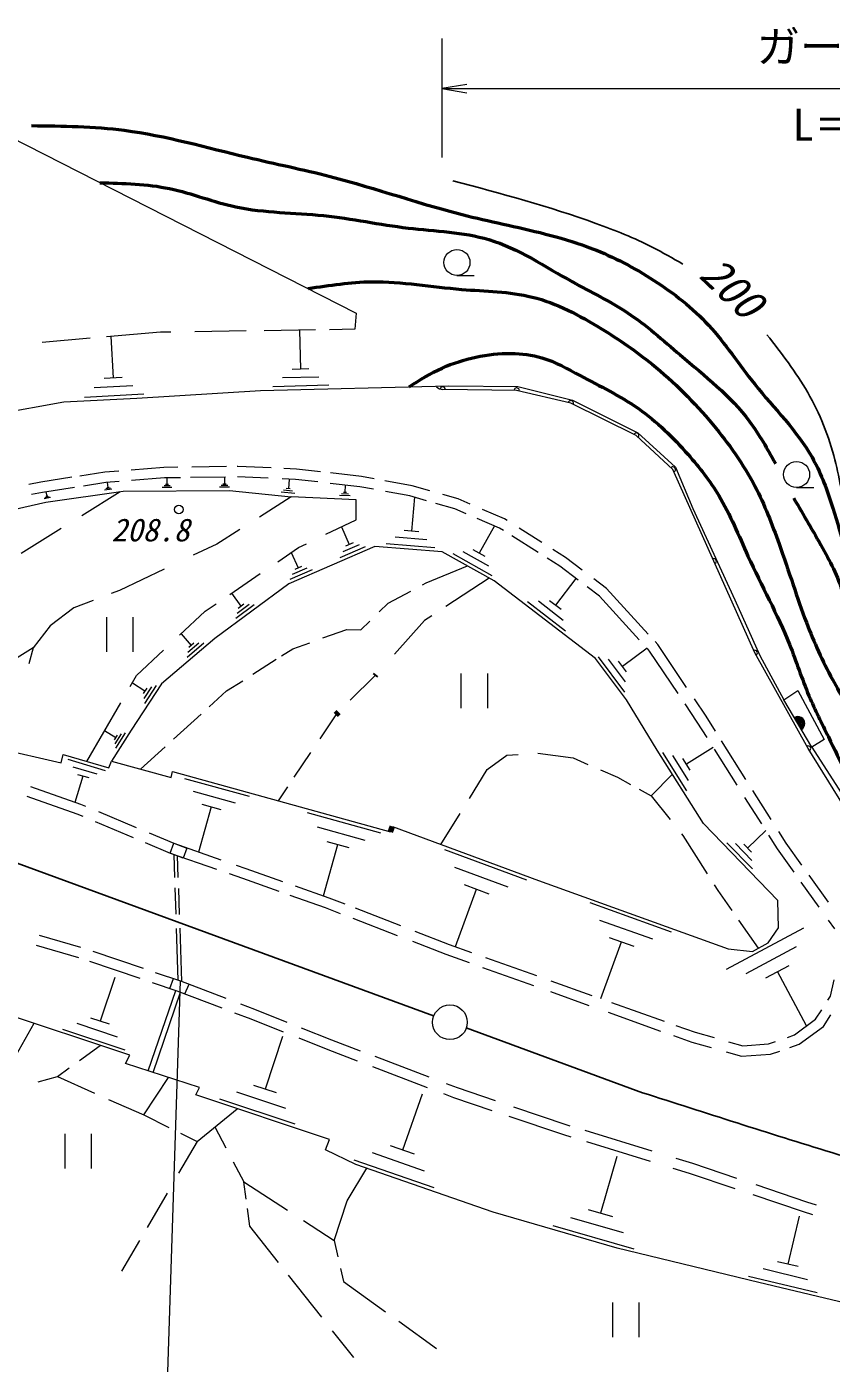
# Model space of a CAD drawing. Units: millimetres, scale not verified. Extents: x -49731810 to 680000, y -249061936 to 380000.
# Drawn here: x 355884 to 402227, y 262684 to 339668 of the extents above; entities that cross this region are included whole.
import ezdxf
from ezdxf.enums import TextEntityAlignment as Align

# ---------------------------------------------------------------- set-up
doc = ezdxf.new("R2010")
doc.units = ezdxf.units.MM
doc.header["$LTSCALE"] = 1000
for name, color, linetype, lineweight in [('M-BGD', 7, 'Continuous', 13), ('M-BGD-RSTR', 3, 'Continuous', 13), ('M-STR-STR3', 7, 'Continuous', 13), ('M-TTL', 2, 'Continuous', 140), ('M-TTL-LINE', 7, 'Continuous', 50)]:
    doc.layers.add(name, color=color, linetype=linetype, lineweight=lineweight)
doc.styles.add('ＭＳ ゴシック', font='')
doc.styles.get('ＭＳ ゴシック').set_extended_font_data('MS Gothic')

# ---------------------------------------------------------------- blocks, each defined once
blk = doc.blocks.new('open_arrow')
at = {"color": 0, "linetype": 'Continuous', "lineweight": -2}
blk.add_lwpolyline([(7.5, 1.25), (0, 0), (7.5, -1.25)], dxfattribs=at)

msp = doc.modelspace()

# ---------------------------------------------------------------- linework, layer by layer
at = {"layer": 'M-BGD'}
for p, q in [((354886, 333338), (374862, 323179)), ((380666, 325337), (381666, 325337)), ((374862, 323179), (374777, 322240)), ((363594, 322069), (360477, 321802)), ((360733, 321826), (360863, 319436)), ((364191, 322078), (363594, 322069)), ((368524, 322145), (365569, 322099)), ((372516, 322206), (369566, 322160)), ((371593, 322196), (371653, 319946)), ((374777, 322240), (373331, 322218)), ((359536, 321722), (356779, 321485)), ((372713, 319486), (370623, 319436)), ((372133, 319956), (371173, 319926)), ((362003, 318976), (359773, 318866)), ((361373, 319456), (360343, 319406)), ((362219, 318274), (369354, 318717)), ((369354, 318717), (380195, 318993)), ((373283, 319016), (370063, 318936)), ((384099, 318718), (379846, 318778)), ((380195, 318993), (384177, 318938)), ((387225, 317982), (384099, 318718)), ((384177, 318938), (387330, 318164)), ((353646, 317279), (358016, 318053)), ((358016, 318053), (362219, 318274)), ((362623, 318496), (359203, 318316)), ((390997, 316118), (387225, 317982)), ((387330, 318164), (391091, 316283)), ((393101, 314165), (390997, 316118)), ((391091, 316283), (393248, 314292)), ((363783, 314280), (361897, 314130)), ((364595, 314292), (363783, 314280)), ((367395, 314331), (365391, 314303)), ((368038, 314341), (367998, 314340)), ((369962, 314255), (368038, 314341)), ((371417, 314190), (370691, 314222)), ((372814, 314032), (371417, 314190)), ((397820, 303600), (393101, 314165)), ((393248, 314292), (394244, 311914)), ((356692, 313435), (355996, 313301)), ((358483, 313714), (356692, 313435)), ((360374, 314009), (358948, 313787)), ((360444, 313412), (359161, 313213)), ((361188, 314074), (360374, 314009)), ((361201, 313473), (360444, 313412)), ((360523, 313416), (360563, 313126)), ((363811, 313681), (361921, 313530)), ((364745, 313694), (363811, 313681)), ((363963, 313686), (363963, 313296)), ((367331, 313730), (365327, 313702)), ((367273, 313726), (367273, 313316)), ((369793, 313662), (368029, 313740)), ((371370, 313591), (370603, 313625)), ((371003, 313606), (370953, 313056)), ((372653, 313446), (371370, 313591)), ((375070, 313173), (373355, 313367)), ((375159, 313767), (373377, 313968)), ((375893, 313631), (375159, 313767)), ((378085, 313224), (376504, 313518)), ((356795, 312844), (356151, 312720)), ((358636, 313131), (356795, 312844)), ((357253, 312556), (356883, 312466)), ((357173, 312596), (356933, 312536)), ((356983, 312876), (357043, 312626)), ((357093, 312636), (356983, 312606)), ((356984, 312290), (361448, 312924)), ((359062, 311523), (361266, 312898)), ((360793, 313036), (360373, 312976)), ((360713, 313086), (360443, 313046)), ((360623, 313136), (360503, 313116)), ((361448, 312924), (367556, 312948)), ((364243, 313136), (363693, 313136)), ((364143, 313216), (363793, 313216)), ((364043, 313296), (363883, 313296)), ((367563, 313146), (366983, 313146)), ((367463, 313236), (367083, 313236)), ((367363, 313316), (367183, 313316)), ((367556, 312948), (371123, 312592)), ((371123, 312592), (369287, 311428)), ((371323, 312776), (370533, 312856)), ((371193, 312916), (370683, 312966)), ((371063, 313046), (370833, 313066)), ((374851, 312427), (371123, 312592)), ((374513, 312646), (373903, 312666)), ((374413, 312746), (374013, 312756)), ((374303, 312836), (374123, 312846)), ((374233, 313266), (374213, 312846)), ((375854, 313028), (375070, 313173)), ((377948, 312639), (376552, 312899)), ((378917, 312364), (377948, 312639)), ((378213, 312566), (378053, 310616)), ((379110, 312933), (378085, 313224)), ((380741, 312470), (379847, 312724)), ((400230, 313128), (401230, 313128)), ((352685, 311303), (356984, 312290)), ((374851, 311274), (374851, 312427)), ((380539, 311903), (379455, 312211)), ((381204, 311616), (380539, 311903)), ((381422, 312176), (380741, 312470)), ((383396, 311323), (382141, 311865)), ((394244, 311914), (396677, 306659)), ((373122, 310437), (374851, 311274)), ((383115, 310791), (381835, 311344)), ((383562, 311218), (383396, 311323)), ((355560, 309339), (357867, 310778)), ((368163, 310715), (366828, 309869)), ((374013, 310866), (374463, 309846)), ((378933, 310116), (377113, 310266)), ((378473, 310576), (377633, 310646)), ((382823, 310916), (381943, 309346)), ((383344, 310646), (383115, 310791)), ((385336, 309386), (383833, 310337)), ((385546, 309963), (384255, 310780)), ((366828, 309869), (365473, 309223)), ((370339, 308854), (371534, 309668)), ((375934, 309738), (370975, 307573)), ((371534, 309668), (371991, 309889)), ((375383, 309716), (373923, 309076)), ((375033, 309826), (374083, 309416)), ((374683, 309936), (374243, 309746)), ((379810, 309423), (375934, 309738)), ((379383, 309656), (376593, 309886)), ((382283, 309156), (381603, 309536)), ((386926, 309090), (386198, 309551)), ((371123, 309386), (371513, 308496)), ((382813, 307747), (379810, 309423)), ((382693, 308046), (380443, 309306)), ((382493, 308606), (381023, 309426)), ((386584, 308597), (385859, 309055)), ((387887, 308364), (386926, 309090)), ((363792, 308422), (361224, 307197)), ((367583, 306974), (369333, 308168)), ((372323, 308386), (371043, 307826)), ((372013, 308486), (371183, 308116)), ((371703, 308576), (371323, 308406)), ((378891, 307638), (381268, 308609)), ((387654, 307787), (386584, 308597)), ((361224, 307197), (360741, 307014)), ((370975, 307573), (366715, 304430)), ((378680, 307524), (378891, 307638)), ((382523, 307909), (380016, 306268)), ((388645, 303277), (382813, 307747)), ((387513, 307896), (386333, 306356)), ((388874, 306865), (388166, 307400)), ((389280, 307310), (388550, 307862)), ((391688, 304681), (389280, 307310)), ((359702, 306619), (358605, 306202)), ((366156, 306001), (366789, 306433)), ((367673, 307036), (368223, 306286)), ((368383, 306406), (368063, 306166)), ((376191, 305964), (376701, 306460)), ((376701, 306460), (378003, 307160)), ((386923, 304846), (384723, 306536)), ((386793, 305476), (385363, 306576)), ((386663, 306096), (386003, 306606)), ((391170, 304358), (388874, 306865)), ((396677, 306659), (398115, 303451)), ((358605, 306202), (357243, 305154)), ((360495, 303665), (360495, 305665)), ((361995, 305665), (361995, 303665)), ((364693, 304629), (366156, 306001)), ((368993, 306366), (367933, 305576)), ((368693, 306386), (368003, 305876)), ((379210, 305739), (378789, 305464)), ((357243, 305154), (356247, 303897)), ((372949, 304462), (374325, 304951)), ((374325, 304951), (375134, 304935)), ((375134, 304935), (375650, 305437)), ((378789, 305464), (377060, 303536)), ((366715, 304430), (363642, 301811)), ((364783, 304706), (365363, 304036)), ((366083, 304156), (365123, 303336)), ((365793, 304156), (365173, 303626)), ((365503, 304156), (365213, 303906)), ((371206, 303841), (372183, 304189)), ((392237, 304082), (392079, 304254)), ((356247, 303897), (354414, 302745)), ((356247, 303897), (355996, 302964)), ((362210, 302300), (363757, 303750)), ((370564, 303431), (371206, 303841)), ((390343, 301336), (388823, 303366)), ((391613, 303876), (390193, 302816)), ((391764, 303710), (391634, 303851)), ((393404, 301268), (391764, 303710)), ((393897, 301610), (392237, 304082)), ((400893, 298090), (397820, 303600)), ((398115, 303451), (399498, 300907)), ((368899, 302367), (370250, 303231)), ((390426, 300903), (388645, 303277)), ((390383, 301926), (389393, 303246)), ((390423, 302506), (389963, 303116)), ((361839, 301657), (362210, 302300)), ((363642, 301811), (361896, 299157)), ((361973, 301886), (362693, 301416)), ((367400, 301410), (368323, 302000)), ((375936, 302283), (374523, 300871)), ((380917, 300416), (380917, 302416)), ((382417, 302416), (382417, 300416)), ((362793, 301566), (362593, 301256)), ((363073, 301646), (362633, 300976)), ((363343, 301726), (362663, 300696)), ((366390, 300492), (367400, 301410)), ((399498, 300907), (400307, 301434)), ((400307, 301434), (401814, 298616)), ((342918, 300685), (357866, 297265)), ((359350, 297353), (361298, 300722)), ((392207, 298004), (390426, 300903)), ((394510, 299620), (393804, 300672)), ((395013, 299948), (394343, 300946)), ((401110, 298166), (399498, 300907)), ((364340, 298629), (365936, 300079)), ((373690, 300038), (372759, 298654)), ((395070, 298735), (394510, 299620)), ((395551, 299097), (395013, 299948)), ((360373, 299126), (361013, 298736)), ((361896, 299157), (360763, 297358)), ((361093, 298866), (360923, 298596)), ((361333, 298936), (360963, 298356)), ((361563, 299006), (360993, 298106)), ((362443, 296906), (363852, 298186)), ((394861, 293779), (392207, 298004)), ((395433, 298156), (393883, 297186)), ((396806, 295988), (395493, 298065)), ((397310, 296315), (395910, 298528)), ((403522, 293845), (400893, 298090)), ((401814, 298616), (401110, 298166)), ((401110, 298166), (403827, 293931)), ((357866, 297265), (357989, 297757)), ((357989, 297757), (360615, 296978)), ((358253, 297476), (360393, 296836)), ((360615, 296978), (360763, 297358)), ((360763, 297358), (364206, 296431)), ((372222, 297856), (371275, 296450)), ((382405, 296888), (383532, 297704)), ((383532, 297704), (384190, 297747)), ((385321, 297821), (387363, 297549)), ((387363, 297549), (388205, 297182)), ((393913, 295656), (392523, 297866)), ((394003, 296256), (393103, 297696)), ((394093, 296846), (393673, 297516)), ((358533, 297046), (359923, 296626)), ((358683, 295006), (359133, 296516)), ((358813, 296606), (359453, 296416)), ((364206, 296431), (364284, 296773)), ((364284, 296773), (376842, 293290)), ((381380, 295224), (382405, 296888)), ((388932, 296866), (389910, 296441)), ((389910, 296441), (390657, 296030)), ((391854, 295371), (393078, 296618)), ((356104, 295909), (358990, 294895)), ((364963, 296376), (368693, 295346)), ((365463, 295636), (367883, 294966)), ((370896, 295887), (370358, 295088)), ((391158, 295754), (391854, 295371)), ((398770, 294006), (397718, 295669)), ((355888, 295348), (358774, 294335)), ((358990, 294895), (359264, 294780)), ((365963, 294896), (367073, 294586)), ((391854, 295371), (392938, 294010)), ((398218, 293755), (397257, 295276)), ((358774, 294335), (359125, 294188)), ((360023, 294460), (362179, 293552)), ((365793, 292136), (366523, 294746)), ((372043, 294416), (376263, 293236)), ((379746, 292571), (380846, 294357)), ((359821, 293894), (362006, 292974)), ((372613, 293576), (375353, 292816)), ((376946, 293605), (385362, 290497)), ((399156, 289344), (394861, 293779)), ((398463, 293376), (397403, 292356)), ((399630, 292646), (399206, 293315)), ((362704, 292680), (364145, 292072)), ((362938, 293232), (364360, 292633)), ((364145, 292072), (364360, 292633)), ((364360, 292633), (367070, 291690)), ((364360, 292633), (365107, 292346)), ((372983, 289606), (373803, 292566)), ((373173, 292736), (374433, 292386)), ((393597, 293183), (393681, 293077)), ((393681, 293077), (395069, 290880)), ((397683, 291156), (396213, 292666)), ((397653, 291646), (396703, 292626)), ((397623, 292126), (397183, 292576)), ((399132, 292310), (398634, 293097)), ((400534, 291382), (399630, 292646)), ((364892, 291785), (364145, 292072)), ((364145, 292072), (366822, 291141)), ((364415, 290657), (364370, 291986)), ((364615, 290655), (364572, 291924)), ((365107, 292346), (364892, 291785)), ((379953, 292276), (384673, 290536)), ((400084, 290981), (399132, 292310)), ((367952, 291384), (368508, 291190)), ((368508, 291190), (370626, 290439)), ((380523, 291266), (383593, 290136)), ((367549, 290888), (368309, 290624)), ((368309, 290624), (370408, 289880)), ((381083, 290256), (382503, 289726)), ((385362, 290497), (396292, 286551)), ((395476, 290238), (395684, 289908)), ((401539, 288949), (400502, 290396)), ((402059, 289253), (400958, 290790)), ((364486, 288543), (364435, 290069)), ((364686, 288541), (364636, 290026)), ((371041, 289656), (373077, 288934)), ((371352, 290182), (373285, 289497)), ((373285, 289497), (374201, 289142)), ((380573, 286686), (381793, 289996)), ((395684, 289908), (396493, 288760)), ((373077, 288934), (373941, 288600)), ((374794, 288913), (377421, 287897)), ((388313, 289216), (393003, 287526)), ((399191, 287773), (399156, 289344)), ((374671, 288317), (377214, 287333)), ((388883, 288216), (391933, 287126)), ((396883, 288206), (398022, 286590)), ((402426, 287711), (402068, 288209)), ((356605, 287346), (358981, 286652)), ((364613, 284755), (364513, 287730)), ((364816, 284678), (364713, 287738)), ((378234, 287582), (380226, 286811)), ((389443, 287216), (390853, 286716)), ((396193, 285386), (400653, 287766)), ((398597, 286900), (399191, 287773)), ((356421, 286775), (358869, 286060)), ((359684, 286417), (362583, 285437)), ((378104, 286989), (380017, 286249)), ((380226, 286811), (381512, 286351)), ((388963, 283686), (390153, 286966)), ((396292, 286551), (397689, 286411)), ((397333, 285136), (400233, 286686)), ((397689, 286411), (398597, 286900)), ((359502, 285845), (362408, 284862)), ((380017, 286249), (381368, 285765)), ((382308, 286066), (385246, 285014)), ((360953, 284896), (360123, 282396)), ((363276, 285202), (364738, 284708)), ((364135, 284278), (364331, 284845)), ((382139, 285489), (385068, 284440)), ((398463, 284886), (399803, 285596)), ((400803, 282116), (399133, 285246)), ((362888, 279519), (364469, 284165)), ((363109, 284625), (364535, 284143)), ((364535, 284143), (367130, 283151)), ((364738, 284708), (367348, 283710)), ((364987, 283970), (365235, 284518)), ((386047, 284089), (388263, 283296)), ((386081, 284715), (388443, 283869)), ((402177, 283830), (402397, 284775)), ((363174, 279427), (364750, 284061)), ((368198, 283385), (369005, 283076)), ((389572, 283465), (392608, 282383)), ((402032, 283604), (402177, 283830)), ((361814, 280427), (353755, 283103)), ((360653, 282216), (359583, 282566)), ((367861, 282871), (368787, 282517)), ((369005, 283076), (370870, 282337)), ((389370, 282900), (392396, 281822)), ((401326, 282502), (401676, 283048)), ((401772, 282085), (402199, 282753)), ((356292, 282260), (355264, 280418)), ((361553, 280726), (357973, 281916)), ((361103, 281476), (358783, 282246)), ((368787, 282517), (370647, 281780)), ((371695, 282010), (373439, 281319)), ((393272, 282147), (394381, 281751)), ((400101, 281596), (401326, 282502)), ((400384, 281059), (401772, 282085)), ((358922, 280123), (360114, 280991)), ((370623, 281506), (369613, 278476)), ((371557, 281420), (373221, 280760)), ((373439, 281319), (375094, 280688)), ((393136, 281558), (394198, 281180)), ((394198, 281180), (395301, 280866)), ((394381, 281751), (395480, 281439)), ((396306, 281204), (397127, 280971)), ((397127, 280971), (398603, 281078)), ((398603, 281078), (399023, 281223)), ((399698, 281457), (400101, 281596)), ((399842, 280872), (400384, 281059)), ((361573, 279945), (361814, 280427)), ((373221, 280760), (374922, 280111)), ((375926, 280370), (379043, 279182)), ((396175, 280618), (397065, 280365)), ((397065, 280365), (398724, 280486)), ((398724, 280486), (399257, 280670)), ((357651, 279196), (358336, 279695)), ((365844, 278562), (361573, 279945)), ((375802, 279776), (378958, 278572)), ((356537, 278892), (357651, 279196)), ((357651, 279196), (359797, 278243)), ((362626, 276987), (364054, 279142)), ((370263, 278256), (368963, 278686)), ((380037, 278802), (380676, 278559)), ((365633, 278141), (365844, 278562)), ((373323, 275582), (365633, 278141)), ((370803, 277356), (367993, 278296)), ((378653, 278186), (377533, 274966)), ((379884, 278218), (380473, 277994)), ((380473, 277994), (382669, 277252)), ((380676, 278559), (382869, 277818)), ((360601, 277886), (362626, 276987)), ((365697, 275451), (368015, 277349)), ((371343, 276456), (367013, 277896)), ((383925, 277461), (386992, 276425)), ((362626, 276987), (364067, 276266)), ((383657, 276918), (386808, 275854)), ((386992, 276425), (387173, 276370)), ((358095, 273899), (358095, 275899)), ((359595, 275899), (359595, 273899)), ((364734, 275933), (365697, 275451)), ((366727, 276294), (367362, 275088)), ((386808, 275854), (387233, 275724)), ((388030, 276107), (391895, 274923)), ((365697, 275451), (364635, 273629)), ((373094, 274971), (373323, 275582)), ((374850, 274132), (373094, 274971)), ((378223, 274726), (376843, 275206)), ((388129, 275449), (391798, 274325)), ((367781, 274293), (368394, 273129)), ((379353, 272786), (374753, 274386)), ((382753, 271383), (374850, 274132)), ((378793, 273756), (375803, 274796)), ((389883, 274596), (388943, 271326)), ((393271, 274502), (394229, 274208)), ((394229, 274208), (396776, 273348)), ((374349, 272043), (375474, 273915)), ((393099, 273927), (394045, 273637)), ((394045, 273637), (396665, 272752)), ((368524, 272146), (368394, 273129)), ((368394, 273129), (370905, 271503)), ((397881, 272975), (400796, 271991)), ((363965, 272480), (362817, 270510)), ((373600, 269758), (374349, 272043)), ((397712, 272399), (400606, 271422)), ((400796, 271991), (401357, 271805)), ((368731, 270582), (368597, 271593)), ((389893, 269321), (382753, 271383)), ((390263, 270196), (387223, 271066)), ((389643, 271126), (388243, 271526)), ((400383, 271156), (399723, 268396)), ((400606, 271422), (401138, 271246)), ((370382, 268498), (368731, 270582)), ((371822, 270909), (373600, 269758)), ((390873, 269256), (386203, 270596)), ((362372, 269748), (361352, 267998)), ((373600, 269758), (373809, 268818)), ((398063, 267336), (389893, 269321)), ((373960, 268136), (374124, 267398)), ((400863, 267496), (398303, 268116)), ((400313, 268256), (399133, 268536)), ((372889, 265332), (370966, 267761)), ((374124, 267398), (376554, 265648)), ((401413, 266736), (397463, 267686)), ((409707, 264549), (398063, 267336)), ((389640, 264193), (389640, 266193)), ((391140, 266193), (391140, 264193)), ((377313, 265102), (379480, 263541)), ((374723, 263016), (373502, 264558))]:
    msp.add_line(p, q, dxfattribs=at)
at = {"layer": 'M-BGD', "lineweight": 25}
for p, q in [((354748, 291707), (379306, 282692)), ((381203, 281996), (391360, 278268))]:
    msp.add_line(p, q, dxfattribs=at)
at = {"layer": 'M-BGD'}
for centre, radius in [((380666, 326087), 750), ((400230, 313878), 750), ((364647, 311861), 250)]:
    msp.add_circle(centre, radius, dxfattribs=at)
for centre, radius, start, end in [((379854, 319278), 500, 224.19022, 269.19022), ((379846, 318778), 150, 359.19022, 179.19022), ((384099, 318718), 150, 346.74413, 179.19022), ((387225, 317982), 150, 333.70953, 166.74413), ((390997, 316118), 150, 317.1211, 153.70953), ((393101, 314165), 150, 294.06827, 137.1211), ((395461, 308882), 150, 294.06827, 114.06827), ((397820, 303600), 150, 299.15194, 114.06827), ((400304, 299536), 400, 300.44969, 120.44969), ((400304, 299536), 400, 300.44969, 120.44969), ((400304, 299536), 350, 300.44969, 120.44969), ((400304, 299536), 300, 300.44969, 120.44969), ((400304, 299536), 250, 300.44969, 120.44969), ((400304, 299536), 200, 300.44969, 120.44969), ((400304, 299536), 150, 300.44969, 120.44969), ((400304, 299536), 100, 300.44969, 120.44969), ((400304, 299536), 50, 300.44969, 120.44969), ((400893, 298090), 150, 301.76853, 119.15194)]:
    msp.add_arc(centre, radius, start, end, dxfattribs=at)
at = {"layer": 'M-BGD', "lineweight": 25}
for points, knots in [([(380427, 330800), (383199, 330056), (385971, 329311), (388674, 328338), (389779, 327940), (390873, 327503), (391918, 326970), (392515, 326665), (393096, 326329), (393677, 325993)], [0, 0, 0, 0, 1, 1, 1, 2, 2, 2, 3, 3, 3, 3]), ([(398524, 321928), (399359, 320854), (400194, 319781), (400869, 318605), (401565, 317394), (402091, 316075), (402439, 314720), (402739, 313555), (402907, 312364), (403109, 311181), (403203, 310634), (403304, 310090), (403404, 309545)], [0, 0, 0, 0, 1, 1, 1, 2, 2, 2, 3, 3, 3, 4, 4, 4, 4]), ([(391360, 278268), (394986, 277103), (398612, 275938), (402252, 274820), (406547, 273500), (410862, 272246), (415206, 271103), (420627, 269677), (426093, 268426), (431558, 267174)], [0, 0, 0, 0, 1, 1, 1, 2, 2, 2, 3, 3, 3, 3])]:
    msp.add_open_spline(points, degree=3, knots=knots, dxfattribs=at)
at = {"layer": 'M-BGD-RSTR'}
msp.add_circle((380262, 282324), 1000, dxfattribs=at)
at = {"layer": 'M-STR-STR3'}
for p, q in [((379786, 338991), (379786, 332140)), ((379786, 336104), (428554, 336104)), ((364713, 284716), (363894, 258993))]:
    msp.add_line(p, q, dxfattribs=at)
at = {"layer": 'M-TTL'}
for p, q in [((376001, 302356), (375936, 302283)), ((373834, 300181), (373690, 300038)), ((376842, 293290), (376946, 293605))]:
    msp.add_line(p, q, dxfattribs=at)
at = {"layer": 'M-TTL-LINE'}
for points, knots in [([(356162, 333973), (357952, 333951), (359742, 333929), (361505, 333702), (363896, 333394), (366237, 332711), (368596, 332151), (370189, 331773), (371791, 331451), (373372, 331043), (376016, 330360), (378601, 329436), (381251, 328778), (382035, 328583), (382824, 328412), (383615, 328236), (385256, 327871), (386902, 327488), (388465, 326882), (389702, 326402), (390887, 325784), (392010, 325060), (393159, 324320), (394244, 323470), (395162, 322475), (396133, 321422), (396917, 320207), (397821, 319077), (398942, 317677), (400247, 316408), (401120, 314867), (401586, 314043), (401929, 313142), (402228, 312232), (402759, 310618), (403152, 308977), (403546, 307335)], [0, 0, 0, 0, 1, 1, 1, 2, 2, 2, 3, 3, 3, 4, 4, 4, 5, 5, 5, 6, 6, 6, 7, 7, 7, 8, 8, 8, 9, 9, 9, 10, 10, 10, 11, 11, 11, 12, 12, 12, 12]), ([(360101, 330686), (361452, 330653), (362804, 330620), (364112, 330344), (365400, 330073), (366646, 329567), (367934, 329292), (369580, 328940), (371296, 328966), (372975, 328793), (374609, 328625), (376207, 328267), (377850, 328073), (379417, 327888), (381024, 327851), (382504, 327408), (384203, 326899), (385734, 325854), (387323, 324971), (388389, 324378), (389481, 323859), (390481, 323198), (391558, 322486), (392527, 321611), (393528, 320761), (394944, 319556), (396421, 318401), (397516, 316938), (398083, 316181), (398547, 315341), (399012, 314501)], [0, 0, 0, 0, 1, 1, 1, 2, 2, 2, 3, 3, 3, 4, 4, 4, 5, 5, 5, 6, 6, 6, 7, 7, 7, 8, 8, 8, 9, 9, 9, 10, 10, 10, 10]), ([(372090, 324589), (373317, 324777), (374544, 324965), (375769, 324980), (377484, 325001), (379196, 324683), (380931, 324540), (382304, 324427), (383691, 324423), (385005, 324100), (386410, 323755), (387731, 323043), (388987, 322271), (390006, 321645), (390983, 320978), (391903, 320234), (393177, 319205), (394343, 318030), (395399, 316762), (396323, 315652), (397164, 314470), (397829, 313197), (398383, 312138), (398815, 311016), (399218, 309887), (399498, 309103), (399763, 308315), (400028, 307526), (400273, 306798), (400517, 306068), (400792, 305350), (401224, 304225), (401733, 303130), (402297, 302063), (402787, 301136), (403317, 300230), (403894, 299355), (404341, 298675), (404816, 298014), (405306, 297364), (405567, 297018), (405832, 296676), (406097, 296333)], [0, 0, 0, 0, 1, 1, 1, 2, 2, 2, 3, 3, 3, 4, 4, 4, 5, 5, 5, 6, 6, 6, 7, 7, 7, 8, 8, 8, 9, 9, 9, 10, 10, 10, 11, 11, 11, 12, 12, 12, 13, 13, 13, 14, 14, 14, 14]), ([(377906, 318935), (378527, 319322), (379148, 319709), (379812, 320009), (380432, 320289), (381088, 320494), (381756, 320636), (382429, 320778), (383113, 320857), (383802, 320848), (384394, 320839), (384990, 320766), (385553, 320599), (386328, 320369), (387042, 319962), (387764, 319576), (388906, 318965), (390068, 318405), (391115, 317671), (392173, 316928), (393112, 316008), (393976, 315027), (394631, 314283), (395243, 313505), (395749, 312664), (396410, 311563), (396889, 310356), (397428, 309181), (398213, 307468), (399127, 305823), (399822, 304081), (400212, 303104), (400534, 302097), (400942, 301127), (401280, 300323), (401677, 299545), (402061, 298763), (402407, 298060), (402741, 297355), (403088, 296648), (403507, 295794), (403944, 294940), (404518, 294192), (405034, 293520), (405660, 292934), (406260, 292326), (407071, 291503), (407833, 290641), (408654, 289838), (409707, 288809), (410857, 287879), (412006, 286949)], [0, 0, 0, 0, 1, 1, 1, 2, 2, 2, 3, 3, 3, 4, 4, 4, 5, 5, 5, 6, 6, 6, 7, 7, 7, 8, 8, 8, 9, 9, 9, 10, 10, 10, 11, 11, 11, 12, 12, 12, 13, 13, 13, 14, 14, 14, 15, 15, 15, 16, 16, 16, 17, 17, 17, 17]), ([(400064, 312506), (400624, 311555), (401184, 310603), (401726, 309626), (402220, 308737), (402698, 307826), (402945, 306856), (403169, 305976), (403202, 305048), (403374, 304148), (403527, 303347), (403790, 302570), (404117, 301824), (404254, 301513), (404402, 301206), (404551, 300900)], [0, 0, 0, 0, 1, 1, 1, 2, 2, 2, 3, 3, 3, 4, 4, 4, 5, 5, 5, 5])]:
    msp.add_open_spline(points, degree=3, knots=knots, dxfattribs=at)

# ---------------------------------------------------------------- block references
at = {"layer": 'M-STR-STR3', "xscale": 193, "yscale": 193}
msp.add_blockref('open_arrow', (379786, 336104), dxfattribs=at)

# ---------------------------------------------------------------- texts
at = {"layer": 'M-BGD', "style": 'ＭＳ ゴシック', "oblique": 15}
msp.add_text('200', height=1833, rotation=316.343, dxfattribs=at).set_placement((395798, 326603), align=Align.TOP_LEFT)
msp.add_text('208.8', height=1320, dxfattribs=at).set_placement((360759, 311344), align=Align.TOP_LEFT)
at = {"layer": 'M-STR-STR3', "style": 'ＭＳ ゴシック'}
for s, p in [('ガードレール', (397928, 339441)), ('L＝69.0', (399994, 334942))]:
    msp.add_text(s, height=1833, dxfattribs=at).set_placement(p, align=Align.TOP_LEFT)

doc.saveas('drawing.dxf')
